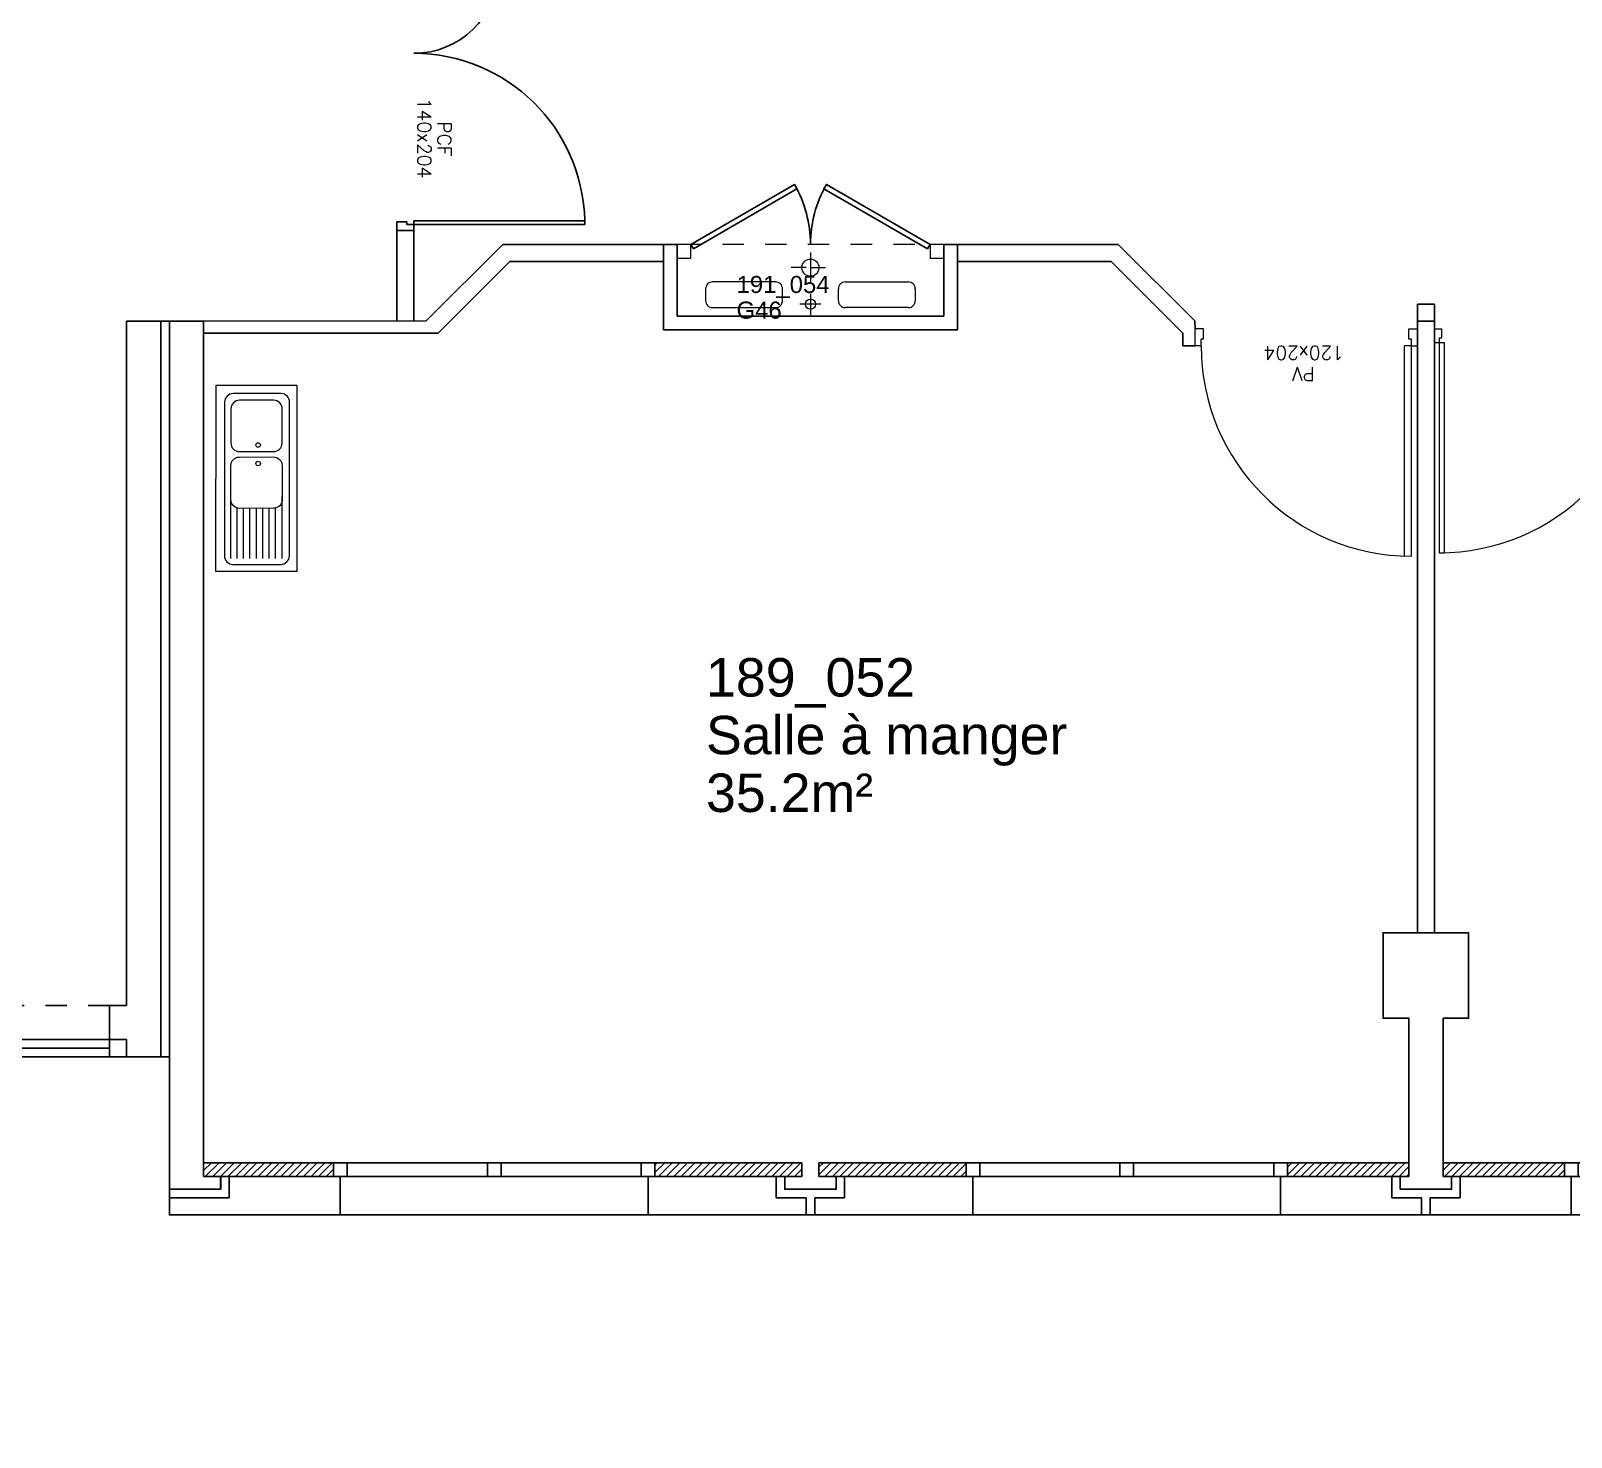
# Model space of a CAD drawing. Header units: metres. Extents: x -5 to 211, y -2 to 116.
# Drawn here: x 186.44 to 195.45, y 47.5 to 55.72 of the extents above; entities that cross this region are included whole.
import ezdxf
from ezdxf.enums import TextEntityAlignment as Align

# ---------------------------------------------------------------- set-up
doc = ezdxf.new("R2010")
doc.units = ezdxf.units.M
doc.header["$MEASUREMENT"] = 0
for name, pattern in [('CACHÉ', [0.25, 0.125, -0.125]), ('CONTINU', [0]), ('POINTILLÉS', [0.1, 0.05, -0.05])]:
    doc.linetypes.add(name, pattern=pattern)
doc.layers.get('0').update_dxf_attribs({"linetype": 'CONTINUOUS'})
for name, color, linetype in [('001 Murs', 7, 'CONTINUOUS'), ('002 poteaux', 7, 'CONTINUOUS'), ('003 murs porteurs', 7, 'CONTINUOUS'), ('004 cloisons', 7, 'CONTINUOUS'), ('004 isolation', 7, 'CONTINUOUS'), ('005 Portes', 7, 'CONTINUOUS'), ('007 Fenêtre', 7, 'CONTINUOUS'), ('A_Etiqu_Gaine', 8, 'CONTINUOUS'), ('A_Etiqu_Gaine_code', 8, 'CONTINUOUS'), ('A_Etiqu_Local', 8, 'CONTINUOUS'), ('A_MURS_CLOI', 7, 'CONTINUOUS'), ('A_PORT_Creer', 8, 'CONTINUOUS'), ('CONTOUR', 54, 'CONTINUOUS')]:
    doc.layers.add(name, color=color, linetype=linetype)
doc.layers.add('A_PORT', color=8, linetype='CONTINUOUS', lineweight=0)
doc.layers.add('A_SANI', color=5, linetype='CONTINU', lineweight=0)
doc.styles.add('Attribut', font='arial.ttf')
doc.styles.add('ROMANS8', font='romans8.shx', dxfattribs={"height": 50})

# ---------------------------------------------------------------- blocks, each defined once
blk = doc.blocks.new('BROCA5-G1')
at = {"layer": '004 cloisons', "color": 52, "linetype": 'Continuous'}
for p, q in [((43.339897, 3.655227), (45.059898, 3.655227)), ((45.059898, 3.575227), (43.339897, 3.575227))]:
    blk.add_line(p, q, dxfattribs=at)
at = {"layer": '004 cloisons', "color": 7, "linetype": 'Continuous'}
for points in [[(43.259903, 3.575227), (43.259903, 3.655227), (43.339897, 3.655227), (43.339897, 3.575227)], [(44.159904, 3.575227), (44.159904, 3.655227), (44.239899, 3.655227), (44.239899, 3.575227)], [(45.059898, 3.575227), (45.059898, 3.655227), (45.139893, 3.655227), (45.139893, 3.575227)]]:
    blk.add_lwpolyline(points, close=True, dxfattribs=at)
blk = doc.blocks.new('BROCA5-G342')
at = {"layer": '004 cloisons', "linetype": 'Continuous'}
for p, q in [((42.050018, 8.574754), (42.250015, 8.574754)), ((42.050018, 8.574754), (42.050018, 4.574875)), ((42.250015, 8.574754), (42.250015, 8.499753)), ((42.250015, 8.499753), (42.250015, 8.499753)), ((42.250015, 8.499753), (42.250015, 4.274876)), ((41.95002, 4.574875), (41.95002, 4.374874)), ((42.050018, 4.574875), (41.95002, 4.574875)), ((42.050018, 4.374874), (41.95002, 4.374874)), ((42.050018, 4.374874), (42.050018, 4.274876)), ((42.250015, 4.274876), (42.050018, 4.274876))]:
    blk.add_line(p, q, dxfattribs=at)
blk = doc.blocks.new('BROCA5-G344')
at = {"layer": '004 cloisons', "linetype": 'Continuous'}
for p, q in [((42.500015, 8.574754), (42.300018, 8.574754)), ((42.300018, 8.574754), (42.300018, 8.499753)), ((42.500015, 8.574754), (42.500015, 3.575223)), ((42.300018, 8.499753), (42.300018, 8.499753)), ((42.300018, 8.499753), (42.300018, 3.500223)), ((42.500015, 3.575223), (42.600014, 3.575223)), ((42.600014, 3.575223), (42.600014, 3.500223)), ((42.300018, 3.500223), (42.500015, 3.500223)), ((42.500015, 3.500223), (42.600014, 3.500223)), ((42.500015, 3.500223), (42.500015, 3.500223))]:
    blk.add_line(p, q, dxfattribs=at)
blk = doc.blocks.new('BROCA5-G389')
at = {"layer": '004 cloisons', "color": 1, "linetype": 'Continuous'}
for p, q in [((40.550011, 4.374874), (41.95002, 4.374874)), ((40.550011, 4.324863), (41.95002, 4.324863)), ((40.550011, 4.274876), (42.050018, 4.274868))]:
    blk.add_line(p, q, dxfattribs=at)
at = {"layer": '004 cloisons', "color": 7, "linetype": 'Continuous'}
for points in [[(40.550011, 4.274876), (40.450012, 4.274876), (40.450012, 4.374874), (40.550011, 4.374874)], [(42.050018, 4.274876), (41.95002, 4.274876), (41.95002, 4.374874), (42.050018, 4.374874)]]:
    blk.add_lwpolyline(points, close=True, dxfattribs=at)
blk = doc.blocks.new('BROCA5-G393')
at = {"layer": '004 cloisons', "color": 5, "linetype": 'Continuous'}
for p, q in [((42.650013, 3.450223), (42.650013, 3.575227)), ((42.650013, 3.575227), (43.2999, 3.575227)), ((43.2999, 3.350223), (43.2999, 3.575227)), ((42.300018, 3.450223), (42.650013, 3.450223)), ((42.300018, 3.350223), (42.300018, 3.450223)), ((42.300018, 3.350223), (43.2999, 3.350223))]:
    blk.add_line(p, q, dxfattribs=at)
blk = doc.blocks.new('BROCA5-G976')
at = {"layer": '004 cloisons', "color": 5, "linetype": 'Continuous'}
for p, q in [((49.850014, 3.450223), (49.850014, 3.575227)), ((49.850014, 3.575227), (50.499901, 3.575227)), ((50.499901, 3.350223), (50.499901, 3.575227)), ((49.675018, 3.450223), (49.850014, 3.450223)), ((49.675018, 3.350223), (49.675018, 3.450223)), ((49.675018, 3.350223), (50.499901, 3.350223))]:
    blk.add_line(p, q, dxfattribs=at)
blk = doc.blocks.new('BROCA5-G977')
at = {"layer": '004 cloisons', "color": 5, "linetype": 'Continuous'}
for p, q in [((46.249916, 3.450223), (46.249916, 3.575227)), ((46.249916, 3.575227), (46.999802, 3.575227)), ((46.999802, 3.350223), (46.999802, 3.575227)), ((46.074921, 3.450223), (46.249916, 3.450223)), ((46.074921, 3.350223), (46.074921, 3.450223)), ((46.074921, 3.350223), (46.999802, 3.350223))]:
    blk.add_line(p, q, dxfattribs=at)
blk = doc.blocks.new('BROCA5-G978')
at = {"layer": '004 cloisons', "color": 5, "linetype": 'Continuous'}
for p, q in [((45.849922, 3.575227), (45.100037, 3.575227)), ((45.100037, 3.350223), (45.100037, 3.575227)), ((45.849922, 3.450223), (45.849922, 3.575227)), ((46.024918, 3.450223), (45.849922, 3.450223)), ((46.024918, 3.350223), (46.024918, 3.450223)), ((46.024918, 3.350223), (45.100037, 3.350223))]:
    blk.add_line(p, q, dxfattribs=at)
blk = doc.blocks.new('BROCA5-G979')
at = {"layer": '004 cloisons', "color": 5, "linetype": 'Continuous'}
for p, q in [((49.450016, 3.575227), (48.800129, 3.575227)), ((48.800129, 3.350223), (48.800129, 3.575227)), ((49.450016, 3.450223), (49.450016, 3.575227)), ((49.625011, 3.450223), (49.450016, 3.450223)), ((49.625011, 3.350223), (49.625011, 3.450223)), ((49.625011, 3.350223), (48.800129, 3.350223))]:
    blk.add_line(p, q, dxfattribs=at)
blk = doc.blocks.new('BROCA5-G980')
at = {"layer": '004 cloisons', "color": 52, "linetype": 'Continuous'}
for p, q in [((47.039894, 3.655227), (48.759895, 3.655227)), ((48.759895, 3.575227), (47.039894, 3.575227))]:
    blk.add_line(p, q, dxfattribs=at)
at = {"layer": '004 cloisons', "color": 7, "linetype": 'Continuous'}
for points in [[(46.9599, 3.575227), (46.9599, 3.655227), (47.039894, 3.655227), (47.039894, 3.575227)], [(47.859901, 3.575227), (47.859901, 3.655227), (47.939896, 3.655227), (47.939896, 3.575227)], [(48.759895, 3.575227), (48.759895, 3.655227), (48.83989, 3.655227), (48.83989, 3.575227)]]:
    blk.add_lwpolyline(points, close=True, dxfattribs=at)
blk = doc.blocks.new('BROCA5-G981')
at = {"layer": '004 cloisons', "color": 52, "linetype": 'Continuous'}
for p, q in [((50.540024, 3.655227), (52.260025, 3.655227)), ((52.260025, 3.575227), (50.540024, 3.575227))]:
    blk.add_line(p, q, dxfattribs=at)
at = {"layer": '004 cloisons', "color": 7, "linetype": 'Continuous'}
for points in [[(50.46003, 3.575227), (50.46003, 3.655227), (50.540024, 3.655227), (50.540024, 3.575227)], [(51.360031, 3.575227), (51.360031, 3.655227), (51.440025, 3.655227), (51.440025, 3.575227)], [(52.260025, 3.575227), (52.260025, 3.655227), (52.340019, 3.655227), (52.340019, 3.575227)]]:
    blk.add_lwpolyline(points, close=True, dxfattribs=at)
blk = doc.blocks.new('BROCA5-G1016')
at = {"layer": '005 Portes', "color": 7, "linetype": 'Continuous'}
for points in [[(45.365009, 8.998774), (45.971226, 9.348772), (45.956226, 9.374752), (45.35001, 9.024754)], [(46.735012, 8.998774), (46.128796, 9.348772), (46.143795, 9.374752), (46.750011, 9.024754)]]:
    blk.add_lwpolyline(points, close=True, dxfattribs=at)
at = {"layer": '005 Portes', "color": 3, "linetype": 'Continuous'}
for centre, start, end in [((45.35001, 9.024754), 359.999983, 29.999984), ((46.750011, 9.024754), 149.999997, 179.999991)]:
    blk.add_arc(centre, 0.7, start, end, dxfattribs=at)
blk = doc.blocks.new('A_Etiqu_Gaine')
at = {"style": 'Attribut', "flags": 1}
for tag, p in [('CODE_HOPITAL', (-0.4323, 0.8651)), ('CODE_SITE', (-0.4323, 0.7151)), ('CODE_BATIMENT', (-0.4323, 0.5651)), ('CODE_SECTEUR', (-0.4323, 0.4151)), ('CODE_ETAGE', (-0.4323, 0.2651)), ('NOM_NORMALISE', (-0.4323, -0.3349)), ('SECTEUR_ACTIVITE', (-0.4323, -0.4849)), ('SOUS_SECTEUR_ACTIVITE', (-0.4323, -0.6349)), ('SURFACE', (-0.4323, -0.7849)), ('CODE_UG', (-0.4323, -0.9349)), ('CODE_POLE', (-0.4323, -1.0849)), ('AMIANTE', (-0.4323, -1.2349))]:
    blk.add_attdef(tag, p, '', height=0.1, dxfattribs=at)
at = {"layer": 'A_Etiqu_Gaine', "style": 'Attribut'}
blk.add_attdef('NOM_USAGE', (-0.4323, -0.1849), '', height=0.1, dxfattribs=at)
at = {"layer": 'A_Etiqu_Gaine_code', "style": 'Attribut'}
blk.add_attdef('CODE_PIECE', (-0.4323, -0.0349), '', height=0.1, dxfattribs=at)
blk = doc.blocks.new('A_Etiqu_Local')
at = {"style": 'Attribut', "flags": 1}
for tag, p in [('CODE_HOPITAL', (-0.4463, 1.9645)), ('CODE_SITE', (-0.4463, 1.7395)), ('CODE_BATIMENT', (-0.4463, 1.5145)), ('CODE_SECTEUR', (-0.4463, 1.2895)), ('CODE_ETAGE', (-0.4463, 1.0645)), ('NOM_NORMALISE', (-0.4463, -0.843)), ('SECTEUR_ACTIVITE', (-0.4463, -1.068)), ('SOUS_SECTEUR_ACTIVITE', (-0.4463, -1.293)), ('VOLUME', (-0.4463, -1.518)), ('SERVICE', (-0.4463, -1.743)), ('CODE_UG', (-0.4463, -1.968)), ('CODE_UA', (-0.4463, -2.193)), ('CODE_POLE', (-0.4463, -2.418)), ('OCCUPANT_EXTERNE', (-0.4463, -2.643)), ('DISPONIBILITE', (-0.4463, -2.868)), ('ACCES_HANDICAPES', (-0.4463, -3.093)), ('NATURE_SOL', (-0.4463, -3.318)), ('RISQUE_LABORATOIRE', (-0.4463, -3.543)), ('AMIANTE', (-0.4463, -3.768))]:
    blk.add_attdef(tag, p, '', height=0.15, dxfattribs=at)
at = {"layer": 'A_Etiqu_Local', "style": 'Attribut'}
for tag, p in [('CODE_PIECE', (-0.4437, 0.5281)), ('NOM_USAGE', (-0.4437, 0.1906)), ('SURFACE', (-0.4437, -0.1469))]:
    blk.add_attdef(tag, p, '', height=0.225, dxfattribs=at)
blk = doc.blocks.new('P120-bt10')
for p, q in [((0.035, 1.33), (0.035, 0.1)), ((0.075, 1.3293), (0.075, 0.1)), ((0.035, 0.1), (0, 0.1)), ((0, 0.1), (0, 0)), ((0.035, 0.1), (0.075, 0.1)), ((0.035, 0.1), (0.035, 0.06)), ((1.265, 0.1), (1.3, 0.1)), ((1.265, 0.1), (1.265, 0.06)), ((1.3, 0.1), (1.3, 0)), ((0.05, 0), (0, 0)), ((0.035, 0.06), (0.05, 0.06)), ((0.05, 0.06), (0.05, 0)), ((1.25, 0.06), (1.25, 0)), ((1.25, 0.06), (1.265, 0.06)), ((1.25, 0), (1.3, 0))]:
    blk.add_line(p, q)
blk.add_arc((0.035, 0.1), 1.23, 0, 90)
at = {"style": 'ROMANS8'}
for tag, p in [('DEF', (0.6655, 0.2237)), ('DIM', (0.6637, 0.1008))]:
    blk.add_attdef(tag, text='', height=0.08, dxfattribs=at).set_placement(p, align=Align.CENTER)
blk = doc.blocks.new('PV100-50bt10')
for p, q in [((1.515, 1.1), (1.515, 0.1)), ((1.535, 1.1), (1.515, 1.1)), ((1.535, 1.1), (1.535, 0.1)), ((0.035, 0.6), (0.035, 0.1)), ((0.035, 0.6), (0.055, 0.6)), ((0.055, 0.6), (0.055, 0.1)), ((0, 0.1), (0, 0)), ((0, 0.1), (0.035, 0.1)), ((0.035, 0.1), (0.055, 0.1)), ((0.035, 0.1), (0.035, 0.06)), ((1.535, 0.1), (1.515, 0.1)), ((1.535, 0.1), (1.535, 0.06)), ((1.57, 0.1), (1.535, 0.1)), ((1.57, 0.1), (1.57, 0)), ((0, 0), (0.05, 0)), ((0.035, 0.06), (0.05, 0.06)), ((0.05, 0.06), (0.05, 0)), ((1.535, 0.06), (1.52, 0.06)), ((1.52, 0.06), (1.52, 0)), ((1.57, 0), (1.52, 0))]:
    blk.add_line(p, q)
for centre, radius, start, end in [((1.5354, 0.0998), 1.0004, 91.16709, 179.99036), ((0.0342, 0.0996), 0.5008, 0.04538, 87.61634)]:
    blk.add_arc(centre, radius, start, end)
at = {"style": 'ROMANS8'}
for tag, p in [('DEF', (1.0355, 0.2395)), ('DIM', (1.0306, 0.1221))]:
    blk.add_attdef(tag, text='', height=0.08, rotation=360, dxfattribs=at).set_placement(p, align=Align.CENTER)

msp = doc.modelspace()

# ---------------------------------------------------------------- linework, layer by layer
at = {"layer": '001 Murs', "color": 8}
msp.add_line((187.0002, 54.0209), (187.4502, 54.0209), dxfattribs=at)
at = {"layer": '002 poteaux', "color": 8, "linetype": 'Continuous'}
msp.add_lwpolyline([(194.5004, 49.9461), (194.3502, 49.9461), (194.3502, 50.4461), (194.8502, 50.4461), (194.8502, 49.9461), (194.7004, 49.9461)], dxfattribs=at)
at = {"layer": '003 murs porteurs', "color": 8, "linetype": 'CACHÉ'}
for p, q in [((186.9002, 50.021), (185.5002, 50.021)), ((188.2501, 48.7963), (190.0502, 48.7963)), ((191.95, 48.7963), (193.7503, 48.7963))]:
    msp.add_line(p, q, dxfattribs=at)
at = {"layer": '003 murs porteurs', "color": 8, "linetype": 'POINTILLÉS'}
for p, q in [((187.4502, 49.0213), (187.5502, 49.0213)), ((187.5502, 49.0213), (187.5502, 48.9463)), ((187.5502, 48.9463), (187.2502, 48.9463))]:
    msp.add_line(p, q, dxfattribs=at)
at = {"layer": '003 murs porteurs', "color": 8, "linetype": 'Continuous'}
msp.add_lwpolyline([(190.9502, 49.0213), (190.8501, 49.0213), (190.8501, 48.9463), (191.1501, 48.9463), (191.1501, 49.0213), (191.0502, 49.0213)], dxfattribs=at)
at = {"layer": '004 isolation', "color": 8, "linetype": 'Continuous'}
for p, q in [((187.4521, 49.1014), (187.4502, 49.0995)), ((187.4502, 49.0553), (187.4963, 49.1014)), ((188.2102, 49.1013), (187.4502, 49.1013)), ((187.4502, 49.1013), (187.4502, 49.0213)), ((188.2102, 49.0213), (187.4502, 49.0213)), ((187.5405, 49.1013), (187.4605, 49.0213)), ((187.5047, 49.0213), (187.5847, 49.1013)), ((187.6289, 49.1014), (187.5489, 49.0213)), ((187.593, 49.0213), (187.6731, 49.1014)), ((187.7173, 49.1013), (187.6373, 49.0213)), ((187.6814, 49.0213), (187.7615, 49.1014)), ((187.8057, 49.1014), (187.7256, 49.0213)), ((187.7698, 49.0213), (187.8498, 49.1014)), ((187.894, 49.1013), (187.814, 49.0213)), ((187.8582, 49.0213), (187.9382, 49.1014)), ((187.9824, 49.1014), (187.9024, 49.0213)), ((187.9466, 49.0213), (188.0266, 49.1014)), ((188.0708, 49.1014), (187.9908, 49.0213)), ((188.035, 49.0213), (188.115, 49.1014)), ((188.1592, 49.1014), (188.0792, 49.0214)), ((188.1234, 49.0213), (188.2034, 49.1014)), ((188.2102, 49.064), (188.1676, 49.0213)), ((188.2102, 49.1013), (188.2102, 49.0213)), ((190.1038, 49.1014), (190.0901, 49.0877)), ((190.0901, 49.0435), (190.148, 49.1013)), ((190.9502, 49.1013), (190.0901, 49.1013)), ((190.0901, 49.1013), (190.0901, 49.0213)), ((190.9502, 49.0213), (190.0901, 49.0213)), ((190.1922, 49.1013), (190.1122, 49.0213)), ((190.1563, 49.0213), (190.2363, 49.1013)), ((190.2805, 49.1014), (190.2005, 49.0213)), ((190.2447, 49.0213), (190.3247, 49.1014)), ((190.3689, 49.1013), (190.2889, 49.0213)), ((190.3331, 49.0213), (190.4131, 49.1013)), ((190.4573, 49.1014), (190.3773, 49.0213)), ((190.4215, 49.0213), (190.5015, 49.1014)), ((190.5457, 49.1014), (190.4657, 49.0213)), ((190.5099, 49.0213), (190.5899, 49.1013)), ((190.6341, 49.1014), (190.5541, 49.0213)), ((190.5983, 49.0213), (190.6783, 49.1014)), ((190.7225, 49.1014), (190.6425, 49.0214)), ((190.6867, 49.0213), (190.7667, 49.1014)), ((190.8109, 49.1014), (190.7309, 49.0213)), ((190.7751, 49.0213), (190.8551, 49.1014)), ((190.8993, 49.1014), (190.8193, 49.0214)), ((190.8634, 49.0214), (190.9434, 49.1014)), ((190.9502, 49.0639), (190.9076, 49.0213)), ((190.9502, 49.1013), (190.9502, 49.0213)), ((191.076, 49.1014), (191.05, 49.0753)), ((191.05, 49.0311), (191.1202, 49.1013)), ((191.05, 49.1013), (191.9101, 49.1013)), ((191.05, 49.1013), (191.05, 49.0213)), ((191.05, 49.0213), (191.9101, 49.0213)), ((191.1644, 49.1013), (191.0844, 49.0213)), ((191.1286, 49.0213), (191.2086, 49.1013)), ((191.2528, 49.1014), (191.1728, 49.0213)), ((191.217, 49.0213), (191.297, 49.1014)), ((191.3412, 49.1013), (191.2612, 49.0213)), ((191.3054, 49.0213), (191.3854, 49.1013)), ((191.4296, 49.1014), (191.3496, 49.0213)), ((191.3938, 49.0213), (191.4738, 49.1014)), ((191.518, 49.1014), (191.438, 49.0213)), ((191.4822, 49.0213), (191.5622, 49.1013)), ((191.6064, 49.1014), (191.5264, 49.0213)), ((191.5706, 49.0214), (191.6506, 49.1014)), ((191.6948, 49.1014), (191.6148, 49.0214)), ((191.6589, 49.0213), (191.739, 49.1014)), ((191.7832, 49.1014), (191.7031, 49.0213)), ((191.7474, 49.0214), (191.8274, 49.1014)), ((191.8716, 49.1014), (191.7916, 49.0214)), ((191.8357, 49.0214), (191.9101, 49.0957)), ((191.9101, 49.0515), (191.8799, 49.0213)), ((191.9101, 49.0213), (191.9101, 49.1013)), ((193.8161, 49.1013), (193.7901, 49.0754)), ((193.7901, 49.0312), (193.8603, 49.1013)), ((193.7901, 49.1013), (193.7901, 49.0213)), ((193.7901, 49.1013), (194.5003, 49.1013)), ((194.5003, 49.0213), (193.7901, 49.0213)), ((193.9044, 49.1013), (193.8244, 49.0213)), ((193.8686, 49.0213), (193.9487, 49.1014)), ((193.9928, 49.1013), (193.9128, 49.0213)), ((193.957, 49.0213), (194.037, 49.1013)), ((194.0812, 49.1014), (194.0012, 49.0213)), ((194.0454, 49.0213), (194.1254, 49.1014)), ((194.1696, 49.1013), (194.0896, 49.0214)), ((194.1338, 49.0213), (194.2138, 49.1013)), ((194.258, 49.1014), (194.178, 49.0213)), ((194.2222, 49.0214), (194.3022, 49.1014)), ((194.3464, 49.1014), (194.2664, 49.0214)), ((194.3106, 49.0213), (194.3906, 49.1014)), ((194.4348, 49.1014), (194.3548, 49.0213)), ((194.399, 49.0214), (194.479, 49.1014)), ((194.5003, 49.0785), (194.4432, 49.0214)), ((194.4874, 49.0214), (194.5003, 49.0343)), ((194.5003, 49.0213), (194.5003, 49.1013)), ((194.7442, 49.1013), (194.7004, 49.0576)), ((195.4102, 49.1013), (194.7004, 49.1013)), ((194.7004, 49.1013), (194.7004, 49.0213)), ((195.4102, 49.0213), (194.7004, 49.0213)), ((194.7084, 49.0213), (194.7884, 49.1013)), ((194.8326, 49.1013), (194.7525, 49.0213)), ((194.7967, 49.0213), (194.8767, 49.1013)), ((194.9209, 49.1013), (194.8409, 49.0213)), ((194.8851, 49.0213), (194.9651, 49.1013)), ((195.0093, 49.1013), (194.9293, 49.0213)), ((194.9735, 49.0213), (195.0535, 49.1013)), ((195.0977, 49.1014), (195.0177, 49.0213)), ((195.0619, 49.0214), (195.1419, 49.1013)), ((195.1861, 49.1014), (195.1061, 49.0214)), ((195.1503, 49.0213), (195.2303, 49.1014)), ((195.2745, 49.1014), (195.1945, 49.0214)), ((195.2387, 49.0214), (195.3187, 49.1014)), ((195.3629, 49.1014), (195.2829, 49.0214)), ((195.3271, 49.0214), (195.4071, 49.1014)), ((195.4102, 49.0603), (195.3713, 49.0214)), ((195.4102, 49.0213), (195.4102, 49.1013))]:
    msp.add_line(p, q, dxfattribs=at)
at = {"layer": 'A_MURS_CLOI', "color": 8}
for p, q in [((188.5798, 54.5527), (188.5805, 54.0226)), ((188.6798, 54.5527), (188.6805, 54.0228)), ((194.5502, 54.0209), (194.5502, 54.1209)), ((194.5502, 54.1209), (194.6502, 54.1209)), ((188.7522, 54.0229), (187.4502, 54.0209)), ((193.2502, 53.9772), (193.2482, 54.0229)), ((188.8222, 53.9514), (187.4502, 53.9514)), ((193.1782, 53.9514), (193.1782, 53.8768)), ((193.2502, 53.8772), (193.1782, 53.8768))]:
    msp.add_line(p, q, dxfattribs=at)
at = {"layer": 'A_MURS_CLOI', "color": 8, "linetype": 'Continuous'}
for p, q in [((188.7522, 54.0229), (189.2002, 54.4709)), ((190.2202, 54.4709), (189.2002, 54.4709)), ((190.1402, 54.4709), (190.1402, 53.9713)), ((190.2202, 54.4709), (190.2202, 54.0513)), ((191.7802, 54.4709), (191.7802, 54.0513)), ((192.8002, 54.4709), (191.7802, 54.4709)), ((191.8602, 54.4709), (191.8602, 53.9713)), ((193.2482, 54.0229), (192.8002, 54.4709)), ((188.8222, 53.9514), (189.2416, 54.3709)), ((190.1402, 54.3709), (189.2416, 54.3709)), ((192.7588, 54.3709), (191.8602, 54.3709)), ((193.1782, 53.9514), (192.7588, 54.3709)), ((194.6502, 54.1209), (194.6502, 50.4461)), ((187.0002, 54.0209), (187.0002, 50.021)), ((187.4502, 54.0209), (187.4502, 49.0213)), ((190.2202, 54.0513), (191.7802, 54.0513)), ((194.5502, 54.0209), (194.5502, 50.4461)), ((194.5502, 54.0209), (194.6502, 54.0209)), ((190.1402, 53.9713), (191.8602, 53.9713)), ((194.5003, 49.9461), (194.5003, 49.0213)), ((194.7004, 49.9461), (194.7004, 49.0213))]:
    msp.add_line(p, q, dxfattribs=at)
msp.add_lwpolyline([(194.5003, 49.0213), (194.4502, 49.0213), (194.4502, 48.9463), (194.7502, 48.9463), (194.7502, 49.0213), (194.7004, 49.0213)], dxfattribs=at)
at = {"layer": 'A_PORT', "color": 8, "linetype": 'CACHÉ'}
msp.add_line((191.8602, 54.4709), (190.1402, 54.4709), dxfattribs=at)
at = {"layer": 'A_PORT', "color": 8, "linetype": 'Continuous'}
for p, q in [((194.6502, 53.9772), (194.6938, 53.9772)), ((194.6938, 53.925), (194.6938, 53.9772)), ((194.6502, 53.8972), (194.7078, 53.8972)), ((194.6778, 53.925), (194.6778, 52.6672)), ((194.6778, 53.925), (194.6938, 53.925)), ((194.7078, 53.8972), (194.7078, 52.6672)), ((194.6778, 52.6672), (194.7078, 52.6672))]:
    msp.add_line(p, q, dxfattribs=at)
for points in [[(190.2202, 54.4709), (190.2202, 54.3909), (190.3002, 54.3909), (190.3002, 54.4709)], [(191.7002, 54.4709), (191.7002, 54.3909), (191.7802, 54.3909), (191.7802, 54.4709)]]:
    msp.add_lwpolyline(points, close=True, dxfattribs=at)
msp.add_arc((194.6778, 53.8972), 1.23, 270, 1.29426, dxfattribs=at)
at = {"layer": 'A_SANI', "color": 8, "linetype": 'Continuous'}
for p, q in [((190.9751, 54.3347), (190.8872, 54.3347)), ((191.0001, 54.4225), (191.0001, 54.2468)), ((191.0001, 54.3347), (191.088, 54.3347)), ((190.7967, 54.2513), (190.4267, 54.2513)), ((191.2035, 54.2513), (191.5735, 54.2513)), ((190.3867, 54.2113), (190.3867, 54.1413)), ((190.8367, 54.1413), (190.8367, 54.2113)), ((191.0001, 54.1824), (191.0001, 54.0594)), ((191.1635, 54.1413), (191.1635, 54.2113)), ((191.6135, 54.2113), (191.6135, 54.1413)), ((190.4267, 54.1013), (190.7967, 54.1013)), ((191.0616, 54.1209), (190.9386, 54.1209)), ((191.5735, 54.1013), (191.2035, 54.1013)), ((187.5222, 52.5586), (187.5236, 53.6468)), ((187.5236, 53.6468), (187.9965, 53.6468)), ((187.9965, 53.6468), (187.9951, 52.5586)), ((187.572, 53.5482), (187.572, 52.6496)), ((187.9037, 53.5982), (187.6234, 53.5982)), ((187.9523, 52.6496), (187.9537, 53.5482)), ((187.9085, 52.9963), (187.9085, 52.6338)), ((187.6087, 52.9772), (187.6087, 52.6338)), ((187.6463, 52.6338), (187.6463, 52.9288)), ((187.6838, 52.6338), (187.6838, 52.9273)), ((187.7213, 52.6338), (187.7213, 52.9274)), ((187.7588, 52.9275), (187.7588, 52.6338)), ((187.7964, 52.6338), (187.7964, 52.9275)), ((187.8339, 52.6338), (187.8339, 52.9276)), ((187.8714, 52.6338), (187.8714, 52.9293)), ((187.9951, 52.5586), (187.5222, 52.5586)), ((187.622, 52.5996), (187.9023, 52.5996))]:
    msp.add_line(p, q, dxfattribs=at)
for points in [[(187.8602, 53.559), (187.6602, 53.5593, 0.414207), (187.6101, 53.5094), (187.6098, 53.3094, 0.414212), (187.6597, 53.2593), (187.8597, 53.2589, 0.414219), (187.9097, 53.3088), (187.9101, 53.5089, 0.41422)], [(187.8602, 52.9277), (187.6602, 52.9273, -0.414207), (187.6101, 52.9772), (187.6098, 53.1772, -0.414212), (187.6597, 53.2273), (187.8597, 53.2277, -0.414219), (187.9097, 53.1778), (187.9101, 52.9778, -0.41422)]]:
    msp.add_lwpolyline(points, format="xyb", close=True, dxfattribs=at)
for centre, radius in [((191.0001, 54.3347), 0.05), ((191.0001, 54.1209), 0.03), ((187.7693, 53.2973), 0.0132), ((187.7693, 53.1893), 0.0132)]:
    msp.add_circle(centre, radius, dxfattribs=at)
for centre, radius, start, end in [((190.4267, 54.2113), 0.04, 89.99996, 180.00004), ((190.7967, 54.2113), 0.04, 0.00067, 90.00076), ((191.2035, 54.2113), 0.04, 89.99924, 179.99933), ((191.5735, 54.2113), 0.04, 359.99996, 90.00004), ((190.4267, 54.1413), 0.04, 180.00067, 270.00076), ((190.7967, 54.1413), 0.04, 270.00067, 0.00076), ((191.2035, 54.1413), 0.04, 179.99924, 269.99933), ((191.5735, 54.1413), 0.04, 269.99924, 359.99933), ((187.6234, 53.5482), 0.05, 90.00168, 180.00176), ((187.9037, 53.5482), 0.05, 359.99834, 89.99823), ((187.622, 52.6496), 0.05, 179.99996, 270.00004), ((187.9023, 52.6496), 0.05, 269.99709, 359.99718)]:
    msp.add_arc(centre, radius, start, end, dxfattribs=at)
at = {"layer": 'CONTOUR', "color": 8}
msp.add_lwpolyline([(185.4002, 49.721), (187.2502, 49.721), (187.2502, 48.7963), (198.1166, 48.7963), (198.1166, 47.4963), (209.1162, 47.4963), (209.1162, 54.6709), (208.3659, 54.6709), (208.3659, 56.2709), (209.1413, 56.2709), (209.1413, 59.8212), (210.8494, 59.8212), (210.8494, 70.6212), (203.6499, 70.6212), (203.6499, 69.9294), (201.9503, 69.9294), (201.9503, 72.1208), (187.2502, 72.1208), (187.2502, 66.5211), (185.4002, 66.5211)], dxfattribs=at)

# ---------------------------------------------------------------- block references
at = {"layer": '003 murs porteurs', "color": 8}
for name in ['BROCA5-G393', 'BROCA5-G978', 'BROCA5-G977', 'BROCA5-G979', 'BROCA5-G976']:
    msp.add_blockref(name, (144.9502, 45.4461), dxfattribs=at)
at = {"layer": '007 Fenêtre', "color": 8}
for name in ['BROCA5-G389', 'BROCA5-G1', 'BROCA5-G980', 'BROCA5-G981']:
    msp.add_blockref(name, (144.9502, 45.4461), dxfattribs=at)
at = {"layer": 'A_Etiqu_Gaine', "color": 8}
ref = msp.add_blockref('A_Etiqu_Gaine', (191.0002, 54.2211), dxfattribs=at)
ref.add_attrib('CODE_PIECE', '191_054', (190.5679, 54.1863), dxfattribs={"layer": 'A_Etiqu_Gaine_code', "height": 0.1, "style": 'Attribut'})
ref.add_attrib('NOM_USAGE', 'G46', (190.5679, 54.0363), dxfattribs={"height": 0.1, "style": 'Attribut'})
at = {"layer": 'A_Etiqu_Local', "color": 8}
ref = msp.add_blockref('A_Etiqu_Local', (190.8326, 51.2986), dxfattribs=at)
ref.add_attrib('CODE_PIECE', '189_052', (190.3889, 51.8267), dxfattribs={"height": 0.225, "style": 'Attribut'})
ref.add_attrib('NOM_USAGE', 'Salle à manger', (190.3889, 51.4892), dxfattribs={"height": 0.225, "style": 'Attribut'})
ref.add_attrib('SURFACE', '35.2m²', (190.3889, 51.1517), dxfattribs={"height": 0.225, "style": 'Attribut'})
at = {"layer": 'A_MURS_CLOI', "color": 8, "linetype": 'Continuous'}
for name in ['BROCA5-G342', 'BROCA5-G344']:
    msp.add_blockref(name, (144.9502, 45.4461), dxfattribs=at)
at = {"layer": 'A_PORT', "color": 8, "linetype": 'Continuous'}
msp.add_blockref('BROCA5-G1016', (144.9502, 45.4461), dxfattribs=at)
at = {"layer": 'A_PORT', "color": 8}
ref = msp.add_blockref('P120-bt10', (194.5502, 53.9772), dxfattribs=dict(at, rotation=180))
ref.add_attrib('DEF', 'PV', dxfattribs={"layer": '0', "color": 0, "height": 0.08, "rotation": 180, "style": 'ROMANS8'}).set_placement((193.8847, 53.7535), align=Align.CENTER)
ref.add_attrib('DIM', '120x204', dxfattribs={"layer": '0', "height": 0.08, "rotation": 180, "style": 'ROMANS8'}).set_placement((193.8865, 53.8764), align=Align.CENTER)
at = {"layer": 'A_PORT_Creer', "color": 8, "rotation": 270.0000000002768}
msp.add_blockref('PV100-50bt10', (188.5798, 56.1227), dxfattribs=at).add_auto_attribs({'DEF': 'PCF', 'DIM': '140x204'})

doc.saveas('drawing.dxf')
